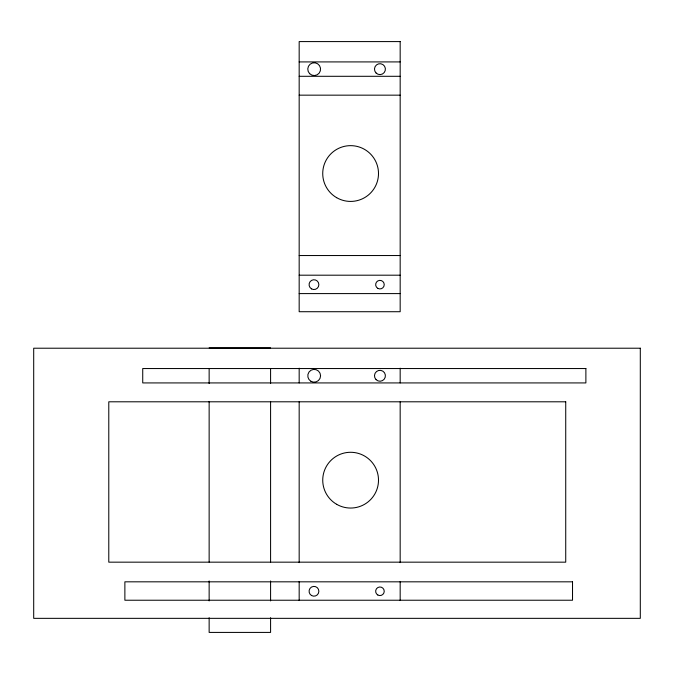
<?xml version="1.0" encoding="UTF-8"?>
<svg xmlns="http://www.w3.org/2000/svg" width="674" height="674" viewBox="0 0 674 674"><rect width="100%" height="100%" fill="white"/><g stroke="black" fill="none" stroke-linecap="round" stroke-linejoin="round"><path stroke-width="1.01" d="M299.172 61.915L400.171 61.915M299.172 76.297L400.171 76.297M299.172 95.16L400.171 95.16M299.172 255.539L400.171 255.539M299.172 275.194L400.171 275.194M299.172 293.594L400.171 293.594M209.142 347.851L270.586 347.851M400.171 368.189L400.171 382.925M400.171 401.797L400.171 562.638M400.171 581.561L400.171 600.475M299.172 368.189L299.172 382.925M299.172 401.797L299.172 562.638M299.172 581.561L299.172 600.475M270.586 368.855L270.586 383.557M270.586 401.409L270.586 562.065M270.586 580.963L270.586 600.913M270.586 617.713L270.586 632.414L209.142 632.414L209.142 617.713M209.142 368.855L209.142 383.557M209.142 401.409L209.142 562.065M209.142 580.963L209.142 600.913M400.171 41.586L299.172 41.586L299.172 311.717L400.171 311.717L400.171 41.586M640.3 348.214L33.7 348.214L33.7 618.344L640.3 618.344L640.3 348.214M585.883 368.543L142.728 368.543L142.728 382.925L585.883 382.925L585.883 368.543M565.73 401.797L108.784 401.797L108.784 562.167L565.73 562.167L565.73 401.797M572.521 581.822L124.875 581.822L124.875 600.231L572.521 600.231L572.521 581.822M336.671 197.684A27.887 27.887 0 0 0 378.502 173.53A27.887 27.887 0 0 0 336.671 149.384A27.887 27.887 0 0 0 336.671 197.684M377.802 288.354A4.28 4.28 0 0 0 384.231 284.647A4.28 4.28 0 0 0 377.802 280.94A4.28 4.28 0 0 0 377.802 288.354M311.523 288.876A4.886 4.886 0 0 0 318.861 284.647A4.886 4.886 0 0 0 311.523 280.409A4.886 4.886 0 0 0 311.523 288.876M309.644 73.677A6.403 6.403 0 0 0 320.352 70.804A6.403 6.403 0 0 0 312.517 62.968A6.403 6.403 0 0 0 309.644 73.677M376.084 73.011A5.459 5.459 0 0 0 385.216 70.568A5.459 5.459 0 0 0 378.535 63.878A5.459 5.459 0 0 0 376.084 73.011M336.671 504.312A27.887 27.887 0 0 0 378.502 480.166A27.887 27.887 0 0 0 336.671 456.02A27.887 27.887 0 0 0 336.671 504.312M377.802 594.99A4.28 4.28 0 0 0 384.231 591.275A4.28 4.28 0 0 0 377.802 587.568A4.28 4.28 0 0 0 377.802 594.99M311.523 595.513A4.886 4.886 0 0 0 318.861 591.275A4.886 4.886 0 0 0 311.523 587.046A4.886 4.886 0 0 0 311.523 595.513M310.975 381.324A6.403 6.403 0 0 0 320.571 375.78A6.403 6.403 0 0 0 310.975 370.245A6.403 6.403 0 0 0 310.975 381.324M376.084 379.647A5.459 5.459 0 0 0 385.216 377.196A5.459 5.459 0 0 0 378.535 370.506A5.459 5.459 0 0 0 376.084 379.647"/></g></svg>
